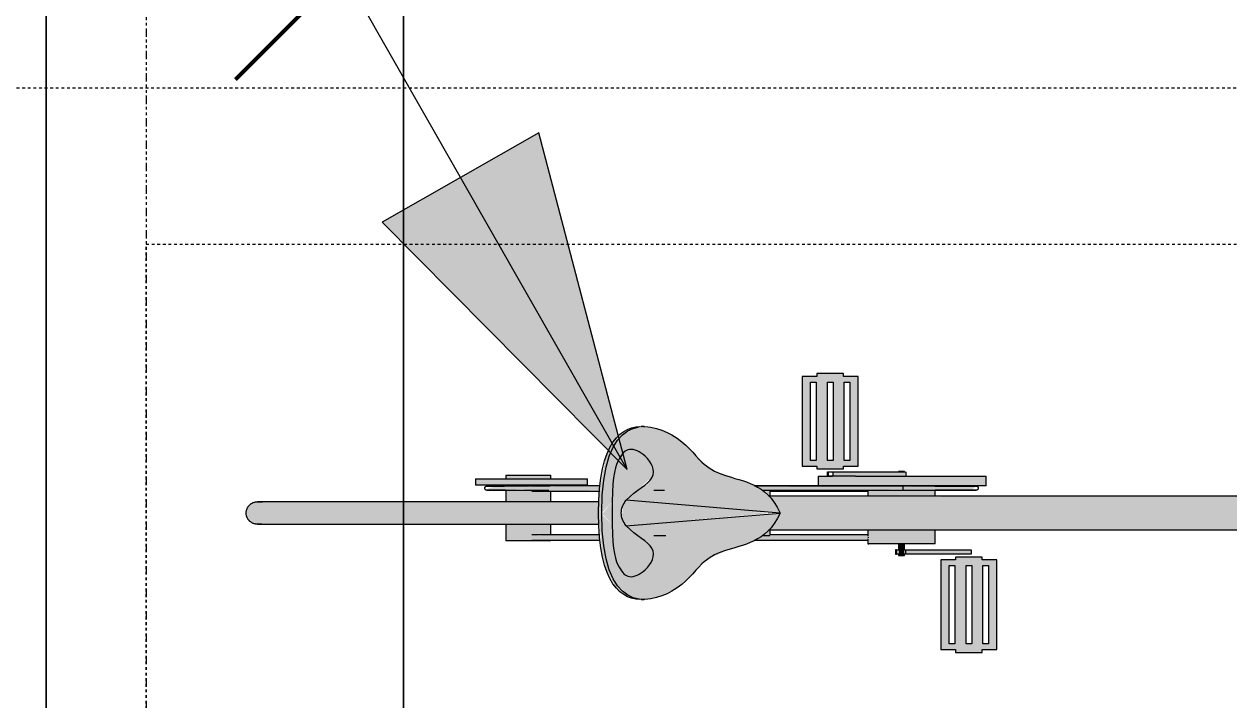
# Model space of a CAD drawing. Header units: inches. Extents: x -180 to 12286, y -2965 to 2717.
# Drawn here: x 60.8 to 114.6, y 1309.3 to 1339.4 of the extents above; entities that cross this region are included whole.
import ezdxf

# ---------------------------------------------------------------- set-up
doc = ezdxf.new("R2010")
doc.units = ezdxf.units.IN
doc.header["$MEASUREMENT"] = 0
for name, pattern in [('Aligning Line 1_8_', [0.25, 0.125, -0.125]), ('Dash', [0.25, 0.125, -0.125]), ('Double Dash 3_8_', [1, 0.375, -0.125, 0.125, -0.125, 0.125, -0.125])]:
    doc.linetypes.add(name, pattern=pattern)
for name, color, linetype, lineweight in [('A-ANNO-DIMS', 211, 'Continuous', 9), ('A-ANNO-DIMS-120', 211, 'Continuous', 9), ('C-PROP-LINE', 91, 'Double Dash 3_8_', 20), ('C-TOPO', 7, 'Continuous', 9), ('G-ANNO-SYMB', 111, 'Aligning Line 1_8_', 9), ('G-ANNO-TEXT-1', 147, 'Continuous', 9), ('Q-SPCQ', 91, 'Continuous', 9), ('Q-SPCQ-HDLN', 91, 'Dash', 9)]:
    doc.layers.add(name, color=color, linetype=linetype, lineweight=lineweight)
doc.styles.add('Century Gothic', font='ufonts.com_century-gothic.ttf', dxfattribs={"height": 11.25})
doc.dimstyles.new('OD_-__1___Tolerance', dxfattribs={"dimscale": 12, "dimtxt": 11.746893, "dimasz": 1.25, "dimexe": 0.9375, "dimexo": 0.625, "dimtad": 1, "dimdec": 0, "dimzin": 1, "dimdsep": 46, "dimlunit": 4, "dimtxsty": 'Century Gothic', "dimblk1": 'OBLIQUE', "dimblk2": 'OBLIQUE', "dimsah": 1, "dimcen": 0.09, "dimdle": 0.9375, "dimazin": 0, "dimtfac": 1, "dimtdec": 4, "dimtix": 1, "dimtmove": 0, "dimatfit": 3, "dimfxl": 1, "dimtvp": 1, "dimtfill": 1, "dimfrac": 2, "dimtolj": 1, "dimtzin": 0, "dimarcsym": 2})
doc.dimstyles.new('OD__1_2__Tol__', dxfattribs={"dimscale": 12, "dimtxt": 11.746893, "dimasz": 1.25, "dimexe": 0.9375, "dimexo": 0.625, "dimgap": 0.9375, "dimtad": 1, "dimdec": 1, "dimrnd": 0.5, "dimzin": 1, "dimdsep": 46, "dimlunit": 4, "dimtxsty": 'Century Gothic', "dimblk1": 'OBLIQUE', "dimblk2": 'OBLIQUE', "dimsah": 1, "dimcen": 0.09, "dimdle": 0.9375, "dimazin": 0, "dimtfac": 1, "dimtdec": 4, "dimtix": 1, "dimtmove": 0, "dimatfit": 3, "dimfxl": 1, "dimtvp": 1, "dimtfill": 1, "dimfrac": 2, "dimtolj": 1, "dimtzin": 0, "dimarcsym": 2})

# ---------------------------------------------------------------- blocks, each defined once
blk = doc.blocks.new('Bicycle_4878 - Bicycle_4878-V6-Site Plan')
at = {"layer": 'Q-SPCQ'}
for points in [[(-0.5, 27.871), (-0.5, 20.483), (0.419, 20.488), (0.5, 20.513), (0.483, 35.853), (0.354, 36.078), (0.129, 36.207), (-0.129, 36.207), (-0.354, 36.078), (-0.423, 35.939), (-0.4, 35.856), (-0.483, 35.853), (-0.5, 34.811), (-0.5, 28.316)], [(1.241, 24.75), (1.241, 21), (1.531, 21), (1.531, 26), (1.241, 26), (1.241, 25.268)], [(1.017, 24.556), (1.061, 24.053), (1.087, 23.649), (1.158, 23.907), (1.192, 23.649), (1.205, 24.889), (1.111, 25.452), (1.056, 25.367), (1.04, 25.396), (1.017, 24.889), (1.017, 24.7)], [(-1.218, 20.513), (-1.17, 20.444), (-0.968, 20.456), (-1.006, 23.246), (-1.126, 23.275), (-1.214, 23.194), (-1.218, 23.142), (-1.218, 21.529)], [(0.968, 22.321), (1.017, 20.453), (1.218, 20.442), (1.177, 22.806), (1.017, 22.838), (0.968, 23.114)], [(-3.833, 18.749), (-3.585, 19.329), (-3.117, 19.755), (-2.542, 20.032), (-1.467, 20.277), (-0.661, 20.356), (0, 20.372), (0, 20.513), (-1.751, 20.356), (-2.445, 20.205), (-3.278, 19.755), (-3.601, 19.447), (-3.815, 18.975)], [(0, 20.513), (0, 20.372), (1.297, 20.304), (2.173, 20.134), (2.542, 20.032), (3.117, 19.755), (3.585, 19.329), (3.833, 18.749), (3.815, 18.975), (3.569, 19.478), (3.161, 19.867), (2.445, 20.205), (1.056, 20.451), (0.078, 20.508)], [(-3.833, 18.749), (-3.82, 18.114), (-3.621, 17.506), (-3.3, 16.948), (-2.59, 16.203), (-2.172, 15.763), (-2.015, 15.582), (-1.62, 14.664), (-1.327, 13.775), (-1.01, 13.193), (-0.557, 12.741), (0, 12.416), (-0.57, 19.282), (-1.692, 18.087), (-2.04, 18.109), (-2.297, 18.24), (-2.502, 18.413), (-2.747, 18.731), (-2.831, 19.048), (-2.872, 19.102), (-2.599, 19.478), (-2.181, 19.692), (-1.898, 19.778), (-1.427, 19.86), (-0.516, 19.9), (-0.062, 20.371), (-1.297, 20.304), (-1.925, 20.203), (-2.542, 20.032), (-3.221, 19.661), (-3.625, 19.235), (-3.715, 19.024)], [(-2.835, 19.148), (-2.828, 18.947), (-2.747, 18.731), (-2.403, 18.312), (-2.168, 18.151), (-1.913, 18.066), (-1.657, 18.09), (-1.33, 18.357), (-0.57, 19.282), (-0.287, 19.443), (0, 19.496), (0.287, 19.443), (0.57, 19.282), (1.657, 18.09), (1.913, 18.066), (2.173, 18.155), (2.448, 18.357), (2.747, 18.731), (2.828, 18.947), (2.835, 19.148), (2.758, 19.322), (2.599, 19.478), (2.173, 19.695), (2.003, 19.759), (1.056, 19.877), (-0.516, 19.9), (-1.427, 19.86), (-2.003, 19.759), (-2.599, 19.478), (-2.758, 19.322)], [(-0.516, 19.9), (0.469, 19.943), (-0.036, 20.339), (-0.062, 20.316)], [(0, 12.416), (0.624, 12.808), (1.056, 13.276), (1.427, 14.067), (1.864, 15.276), (2.04, 15.611), (2.738, 16.337), (3.089, 16.707), (3.3, 16.948), (3.621, 17.506), (3.82, 18.114), (3.783, 18.866), (3.507, 19.4), (3.108, 19.759), (2.542, 20.032), (1.925, 20.203), (0.661, 20.356), (0.036, 20.339), (0.516, 19.9), (1.715, 19.81), (2.181, 19.692), (2.479, 19.551), (2.771, 19.322), (2.835, 19.193), (2.835, 19.148), (2.787, 18.839), (2.674, 18.623), (2.403, 18.312), (2.04, 18.109), (1.785, 18.078), (1.595, 18.133), (1.297, 18.397), (0.57, 19.282), (0.027, 12.741)], [(-0.57, 19.282), (0, 12.808), (0, 19.496), (-0.287, 19.443), (-0.452, 19.349)], [(0, 13.877), (0.032, 12.808), (0.57, 19.282), (0.287, 19.443), (0, 19.443), (0, 14.393)], [(-1.218, 8.843), (-1.189, 8.5), (-0.968, 8.504), (-1.023, 13.215), (-1.218, 13.484), (-1.218, 12.015)], [(-0.75, -8.978), (-0.707, -8.88), (-0.602, -8.672), (-0.411, -8.47), (-0.194, -8.384), (0.092, -8.35), (0.351, -8.479), (0.653, -8.826), (0.75, -9.016), (0.707, 12.876), (0.65, 12.833), (0.375, 12.635), (0, 12.416), (-0.75, 12.876), (-0.75, -8.961)], [(1.212, 3.725), (1.212, 3.222), (1.637, 3.222), (1.637, 10.722), (1.212, 10.716), (1.212, 4.321)], [(1.637, 7.097), (1.637, 6.851), (1.842, 6.851), (1.842, 10.058), (1.637, 10.058), (1.637, 7.258)], [(-1.842, 7.136), (-1.842, 6.883), (-1.637, 6.883), (-1.637, 7.136)], [(-1.637, 7.001), (-1.637, 6.872), (-1.375, 6.911), (-1.375, 7.136), (-1.637, 7.098), (-1.637, 7.004)], [(-1.842, 6.829), (-1.842, 3.896), (-1.637, 3.896), (-1.637, 6.829)], [(1.017, 4.191), (1.028, 4.225), (1.017, 4.225)]]:
    blk.add_hatch(color=256, dxfattribs=at).paths.add_polyline_path(points, flags=0)
h = blk.add_hatch(color=256, dxfattribs=at)
h.paths.add_polyline_path([(-1.244, 23.418), (-1.202, 23.222), (-1.093, 23.279), (-0.985, 23.222), (-0.968, 23.145), (-0.937, 22.645), (-0.5, 22.679), (-0.5, 24.645), (-1.244, 24.611), (-1.244, 23.548)], flags=0)
h.paths.add_polyline_path([(1.02, 23.644), (1.205, 23.642), (1.158, 23.904), (1.121, 23.904), (1.07, 23.904), (1.028, 23.724), (1.021, 23.645)], flags=0)
h.paths.add_polyline_path([(0.5, 24.611), (0.5, 22.645), (0.968, 22.679), (1.017, 24.645), (0.5, 24.637)], flags=0)
h.paths.add_polyline_path([(1.531, 24.333), (1.531, 22.645), (1.682, 22.679), (1.682, 24.645), (1.531, 24.611), (1.531, 24.353)], flags=0)
h = blk.add_hatch(color=256, dxfattribs=at)
h.paths.add_polyline_path([(1.017, 8.843), (1.064, 6.924), (1.205, 6.921), (1.158, 13.464), (1.017, 13.193), (1.017, 12.015)], flags=0)
h.paths.add_polyline_path([(1.017, 22.838), (1.064, 22.833), (1.205, 22.795), (1.158, 23.648), (1.017, 23.642), (1.017, 23.114)], flags=0)
h = blk.add_hatch(color=256, dxfattribs=at)
h.paths.add_polyline_path([(-1, 12.876), (-0.717, 12.9), (-1, 13.182)], flags=0)
h.paths.add_polyline_path([(0.693, 12.876), (1, 12.876), (0.954, 13.136), (0.706, 12.89)], flags=0)
h = blk.add_hatch(color=256, dxfattribs=at)
h.paths.add_polyline_path([(1.968, 9.583), (2.095, 9.583), (2.095, 8.929), (6.095, 8.929), (6.095, 9.583), (6.222, 9.583), (6.222, 10.775), (6.095, 10.775), (6.095, 11.429), (2.095, 11.429), (2.095, 10.775), (1.968, 10.775), (1.968, 10.179)], flags=0)
h.paths.add_polyline_path([(2.342, 10.304), (5.842, 10.304), (5.842, 10.054), (2.342, 10.054), (2.342, 10.179)], flags=0)
h.paths.add_polyline_path([(2.342, 9.429), (2.342, 9.554), (5.842, 9.554), (5.842, 9.304), (2.342, 9.304)], flags=0)
h.paths.add_polyline_path([(2.342, 10.929), (2.342, 11.054), (5.842, 11.054), (5.842, 10.804), (2.342, 10.804)], flags=0)
h = blk.add_hatch(color=256, dxfattribs=at)
h.paths.add_polyline_path([(-1.375, 5.518), (-1.375, 5.504), (-0.75, 5.543), (-0.75, 8.496), (-1.375, 8.453), (-1.375, 5.536)], flags=0)
h.paths.add_polyline_path([(0.75, 7.754), (0.75, 5.504), (1.017, 5.548), (1.017, 8.496), (0.75, 8.453), (0.75, 7.91)], flags=0)
h.paths.add_polyline_path([(1.163, 6.334), (1.205, 6.134), (1.165, 6.415)], flags=0)
h = blk.add_hatch(color=256, dxfattribs=at)
h.paths.add_polyline_path([(1.017, 3.885), (1.178, 3.694), (1.205, 5.288), (1.158, 6.924), (1.039, 6.924), (1.043, 5.85), (1.017, 5.672), (1.017, 3.962)], flags=0)
h.paths.add_polyline_path([(1.017, 3.704), (1.108, 3.617), (1.017, 3.737)], flags=0)
h = blk.add_hatch(color=256, dxfattribs=at)
h.paths.add_polyline_path([(-6.222, 3.401), (-6.095, 3.401), (-6.095, 2.747), (-2.095, 2.747), (-2.095, 3.401), (-1.968, 3.401), (-1.968, 4.593), (-2.095, 4.593), (-2.095, 5.247), (-6.095, 5.247), (-6.095, 4.593), (-6.222, 4.593), (-6.222, 3.997)], flags=0)
h.paths.add_polyline_path([(-5.842, 4.122), (-2.342, 4.122), (-2.342, 3.872), (-5.842, 3.872), (-5.842, 3.997)], flags=0)
h.paths.add_polyline_path([(-5.842, 4.872), (-2.342, 4.872), (-2.342, 4.622), (-5.842, 4.622), (-5.842, 4.747)], flags=0)
h.paths.add_polyline_path([(-5.842, 3.122), (-5.842, 3.372), (-2.342, 3.372), (-2.342, 3.122), (-4.532, 3.122)], flags=0)
for p, q in [((1.531, 26), (1.241, 26)), ((1.241, 21), (1.241, 26)), ((1.531, 26), (1.531, 21)), ((-0.5, 24.645), (-1.244, 24.645)), ((-1.244, 22.645), (-1.244, 24.645)), ((1.017, 24.645), (0.5, 24.645)), ((1.682, 24.645), (1.531, 24.645)), ((1.682, 24.645), (1.682, 22.645)), ((1.017, 23.642), (1.017, 22.723)), ((1.205, 22.676), (1.205, 23.642)), ((-1.218, 23.482), (-1.218, 20.442)), ((-0.968, 20.456), (-0.968, 23.482)), ((0.968, 23.482), (0.968, 20.456)), ((1.218, 20.442), (1.218, 23.482)), ((-0.988, 22.645), (-0.5, 22.645)), ((0.5, 22.645), (0.988, 22.645)), ((1.531, 22.645), (1.682, 22.645)), ((1.241, 21), (1.531, 21)), ((0.516, 19.9), (-0.516, 19.9)), ((-0.57, 19.282), (0, 12.416)), ((0, 12.416), (0.57, 19.282)), ((-3.856, 18.618), (-3.856, 18.478)), ((3.856, 18.478), (3.856, 18.618)), ((-1, 18.042), (-1, 17.518)), ((1, 17.565), (1, 18.042)), ((-1.218, 13.575), (-1.218, 8.504)), ((1.205, 6.921), (1.205, 13.55)), ((1.218, 10.706), (1.218, 13.575)), ((-1, 13.182), (-1, 12.876)), ((-0.75, 12.933), (-0.75, -9.016)), ((0.75, -9.016), (0.75, 12.933)), ((1, 12.876), (1, 13.182)), ((1.017, 13.205), (1.017, 6.921)), ((-0.707, 12.876), (-1, 12.876)), ((-0.968, 8.504), (-0.968, 12.876)), ((1, 12.876), (0.707, 12.876)), ((0.968, 12.876), (0.968, 8.504)), ((6.095, 11.429), (2.095, 11.429)), ((2.095, 11.429), (2.095, 10.775)), ((6.095, 10.775), (6.095, 11.429)), ((1.968, 10.775), (1.968, 10.179)), ((2.095, 10.775), (1.968, 10.775)), ((2.342, 11.054), (5.842, 11.054)), ((2.342, 10.929), (2.342, 11.054)), ((2.342, 10.804), (2.342, 10.929)), ((5.842, 10.804), (2.342, 10.804)), ((5.842, 11.054), (5.842, 10.929)), ((5.842, 10.929), (5.842, 10.804)), ((6.222, 10.775), (6.095, 10.775)), ((6.222, 10.179), (6.222, 10.775)), ((1.637, 10.722), (1.212, 10.722)), ((1.212, 3.222), (1.212, 10.722)), ((1.637, 10.722), (1.637, 10.075)), ((1.842, 10.32), (1.637, 10.32)), ((1.637, 10.283), (1.637, 10.298)), ((1.637, 10.298), (1.842, 10.298)), ((1.637, 10.252), (1.637, 10.283)), ((1.637, 10.212), (1.637, 10.252)), ((1.637, 10.252), (1.842, 10.252)), ((1.637, 10.058), (1.637, 10.212)), ((1.842, 10.298), (1.842, 10.283)), ((1.842, 10.283), (1.842, 10.252)), ((1.842, 10.252), (1.842, 10.212)), ((1.842, 10.212), (1.842, 10.058)), ((2.342, 10.304), (5.842, 10.304)), ((2.342, 10.179), (2.342, 10.304)), ((5.842, 10.304), (5.842, 10.179)), ((1.637, 9.048), (1.637, 10.058)), ((1.842, 10.058), (1.637, 10.058)), ((1.842, 10.058), (1.842, 6.851)), ((1.968, 10.179), (1.968, 9.583)), ((2.342, 10.054), (2.342, 10.179)), ((5.842, 10.054), (2.342, 10.054)), ((5.842, 10.179), (5.842, 10.054)), ((6.222, 9.583), (6.222, 10.179)), ((1.968, 9.583), (2.095, 9.583)), ((2.095, 9.583), (2.095, 8.929)), ((2.342, 9.429), (2.342, 9.554)), ((2.342, 9.554), (5.842, 9.554)), ((2.342, 9.304), (2.342, 9.429)), ((5.842, 9.304), (2.342, 9.304)), ((5.842, 9.554), (5.842, 9.429)), ((5.842, 9.429), (5.842, 9.304)), ((6.095, 8.929), (6.095, 9.583)), ((6.095, 9.583), (6.222, 9.583)), ((1.637, 9.048), (1.637, 3.222)), ((2.095, 8.929), (6.095, 8.929)), ((-1.212, 8.504), (-1.375, 8.504)), ((-1.375, 8.504), (-1.375, 8.453)), ((-1.375, 5.504), (-1.375, 8.504)), ((-0.75, 8.504), (-0.974, 8.504)), ((0.974, 8.504), (0.75, 8.504)), ((-1.842, 7.136), (-1.893, 7.136)), ((-1.893, 7.136), (-1.893, 6.872)), ((-1.893, 6.872), (-1.893, 7.136)), ((-1.637, 7.263), (-1.842, 7.263)), ((-1.842, 6.829), (-1.842, 7.263)), ((-1.842, 7.263), (-1.842, 7.232)), ((-1.637, 7.232), (-1.842, 7.232)), ((-1.637, 7.232), (-1.637, 7.263)), ((-1.637, 7.263), (-1.637, 6.829)), ((-1.375, 7.136), (-1.637, 7.136)), ((1.85, 7.136), (1.842, 7.136)), ((1.85, 7.136), (1.85, 6.872)), ((1.85, 6.872), (1.85, 7.136)), ((-1.893, 6.872), (-1.842, 6.872)), ((-1.842, 6.872), (-1.842, 6.877)), ((-1.842, 6.877), (-1.842, 6.872)), ((-1.842, 3.896), (-1.842, 6.829)), ((-1.637, 6.829), (-1.842, 6.829)), ((-1.637, 6.877), (-1.637, 6.872)), ((-1.637, 6.872), (-1.375, 6.872)), ((-1.637, 6.829), (-1.637, 3.896)), ((1.637, 6.8), (1.842, 6.8)), ((1.842, 6.872), (1.85, 6.872)), ((1.842, 6.851), (1.842, 6.844)), ((-1.375, 5.504), (-0.739, 5.504)), ((0.739, 5.504), (1.027, 5.504)), ((-2.095, 5.247), (-6.095, 5.247)), ((-6.095, 5.247), (-6.095, 4.593)), ((-5.842, 4.872), (-2.342, 4.872)), ((-5.842, 4.747), (-5.842, 4.872)), ((-2.342, 4.872), (-2.342, 4.747)), ((-2.095, 4.593), (-2.095, 5.247)), ((-6.095, 4.593), (-6.222, 4.593)), ((-6.222, 4.593), (-6.222, 3.997)), ((-5.842, 4.622), (-5.842, 4.747)), ((-2.342, 4.622), (-5.842, 4.622)), ((-2.342, 4.747), (-2.342, 4.622)), ((-1.968, 4.593), (-2.095, 4.593)), ((-1.968, 3.997), (-1.968, 4.593)), ((-6.222, 3.997), (-6.222, 3.401)), ((-5.842, 4.122), (-2.342, 4.122)), ((-5.842, 3.997), (-5.842, 4.122)), ((-5.842, 3.872), (-5.842, 3.997)), ((-2.342, 3.872), (-5.842, 3.872)), ((-2.342, 4.122), (-2.342, 3.997)), ((-2.342, 3.997), (-2.342, 3.872)), ((-1.968, 3.401), (-1.968, 3.997)), ((-1.842, 3.893), (-1.842, 3.896)), ((-1.637, 3.896), (-1.842, 3.896)), ((-1.842, 3.875), (-1.637, 3.875)), ((-1.637, 3.896), (-1.637, 3.893)), ((-6.222, 3.401), (-6.095, 3.401)), ((-6.095, 3.401), (-6.095, 2.747)), ((-5.842, 3.247), (-5.842, 3.372)), ((-5.842, 3.372), (-2.342, 3.372)), ((-5.842, 3.122), (-5.842, 3.247)), ((-2.342, 3.372), (-2.342, 3.247)), ((-2.342, 3.247), (-2.342, 3.122)), ((-2.095, 2.747), (-2.095, 3.401)), ((-2.095, 3.401), (-1.968, 3.401)), ((-6.095, 2.747), (-2.095, 2.747)), ((-2.342, 3.122), (-5.842, 3.122)), ((1.212, 3.222), (1.637, 3.222))]:
    blk.add_line(p, q, dxfattribs=at)
at = {"layer": 'Q-SPCQ', "flags": 128}
for points in [[(-0.5, 35.724), (-0.5, 35.744), (-0.498, 35.764), (-0.496, 35.784), (-0.494, 35.804), (-0.49, 35.823), (-0.486, 35.843), (-0.481, 35.862), (-0.475, 35.881), (-0.468, 35.9), (-0.461, 35.919), (-0.452, 35.937), (-0.443, 35.955), (-0.434, 35.972), (-0.424, 35.99), (-0.413, 36.006), (-0.401, 36.023), (-0.389, 36.038), (-0.376, 36.054), (-0.362, 36.068), (-0.348, 36.083), (-0.334, 36.096), (-0.319, 36.109), (-0.303, 36.122), (-0.287, 36.134), (-0.27, 36.145), (-0.253, 36.155), (-0.236, 36.165), (-0.218, 36.174), (-0.2, 36.182), (-0.181, 36.19), (-0.162, 36.197), (-0.143, 36.203), (-0.124, 36.208), (-0.105, 36.213), (-0.085, 36.217), (-0.065, 36.22), (-0.045, 36.222), (-0.025, 36.223), (-0.005, 36.224), (0.015, 36.224), (0.035, 36.223), (0.054, 36.221), (0.074, 36.218), (0.094, 36.215), (0.114, 36.211), (0.133, 36.206), (0.152, 36.2), (0.171, 36.194), (0.19, 36.187), (0.208, 36.179), (0.226, 36.17), (0.244, 36.161), (0.261, 36.15), (0.278, 36.14), (0.294, 36.128), (0.31, 36.116), (0.326, 36.103), (0.341, 36.09), (0.355, 36.076), (0.369, 36.062), (0.382, 36.047), (0.395, 36.031), (0.406, 36.015), (0.418, 35.999), (0.428, 35.982), (0.438, 35.964), (0.448, 35.947), (0.456, 35.929), (0.464, 35.91), (0.471, 35.891), (0.477, 35.872), (0.483, 35.853), (0.488, 35.834), (0.492, 35.814), (0.495, 35.795), (0.497, 35.775), (0.499, 35.755), (0.5, 35.735), (0.5, 35.724)], [(-0.5, 35.724), (-0.5, 35.714), (-0.5, 35.686), (-0.5, 35.638), (-0.5, 35.571), (-0.5, 35.485), (-0.5, 35.38), (-0.5, 35.257), (-0.5, 35.115), (-0.5, 34.955), (-0.5, 34.777), (-0.5, 34.581), (-0.5, 34.368), (-0.5, 34.138), (-0.5, 33.891), (-0.5, 33.628), (-0.5, 33.349), (-0.5, 33.055), (-0.5, 32.746), (-0.5, 32.422), (-0.5, 32.084), (-0.5, 31.734), (-0.5, 31.37), (-0.5, 30.994), (-0.5, 30.606), (-0.5, 30.208), (-0.5, 29.799), (-0.5, 29.38), (-0.5, 28.952), (-0.5, 28.516), (-0.5, 28.072), (-0.5, 27.622), (-0.5, 27.165), (-0.5, 26.702), (-0.5, 26.235), (-0.5, 25.764), (-0.5, 25.289), (-0.5, 24.812), (-0.5, 24.333), (-0.5, 23.854), (-0.5, 23.374), (-0.5, 22.894), (-0.5, 22.416), (-0.5, 21.94), (-0.5, 21.467), (-0.5, 20.998), (-0.5, 20.532)], [(-0.5, 35.527), (-0.5, 35.604), (-0.5, 35.662), (-0.5, 35.701), (-0.5, 35.721), (-0.5, 35.724)], [(0.5, 20.483), (0.5, 20.746), (0.5, 21.213), (0.5, 21.684), (0.5, 22.159), (0.5, 22.636), (0.5, 23.115), (0.5, 23.594), (0.5, 24.074), (0.5, 24.554), (0.5, 25.032), (0.5, 25.508), (0.5, 25.981), (0.5, 26.45), (0.5, 26.916), (0.5, 27.376), (0.5, 27.83), (0.5, 28.277), (0.5, 28.718), (0.5, 29.15), (0.5, 29.574), (0.5, 29.988), (0.5, 30.392), (0.5, 30.786), (0.5, 31.168), (0.5, 31.539), (0.5, 31.897), (0.5, 32.241), (0.5, 32.573), (0.5, 32.89), (0.5, 33.192), (0.5, 33.479), (0.5, 33.751), (0.5, 34.007), (0.5, 34.246), (0.5, 34.468), (0.5, 34.673), (0.5, 34.861), (0.5, 35.031), (0.5, 35.182), (0.5, 35.316), (0.5, 35.431), (0.5, 35.527), (0.5, 35.604), (0.5, 35.662), (0.5, 35.701), (0.5, 35.721), (0.5, 35.724)], [(0.5, 35.724), (0.5, 35.714), (0.5, 35.686), (0.5, 35.638), (0.5, 35.571), (0.5, 35.493)], [(1.017, 25.49), (1.017, 25.493), (1.018, 25.497), (1.018, 25.501), (1.018, 25.505), (1.019, 25.508), (1.02, 25.512), (1.021, 25.516), (1.022, 25.519), (1.023, 25.523), (1.025, 25.526), (1.026, 25.53), (1.028, 25.533), (1.03, 25.536), (1.032, 25.539), (1.034, 25.543), (1.036, 25.546), (1.038, 25.549), (1.041, 25.551), (1.043, 25.554), (1.046, 25.557), (1.048, 25.559), (1.051, 25.562), (1.054, 25.564), (1.057, 25.566), (1.06, 25.569), (1.064, 25.571), (1.067, 25.572), (1.07, 25.574), (1.074, 25.576), (1.077, 25.577), (1.081, 25.578), (1.084, 25.579), (1.088, 25.58), (1.091, 25.581), (1.095, 25.582), (1.099, 25.583), (1.103, 25.583), (1.106, 25.583), (1.11, 25.583), (1.114, 25.583), (1.117, 25.583), (1.121, 25.583), (1.125, 25.582), (1.129, 25.582), (1.132, 25.581), (1.136, 25.58), (1.14, 25.579), (1.143, 25.578), (1.147, 25.576), (1.15, 25.575), (1.153, 25.573), (1.157, 25.572), (1.16, 25.57), (1.163, 25.568), (1.166, 25.565), (1.169, 25.563), (1.172, 25.561), (1.175, 25.558), (1.178, 25.556), (1.18, 25.553), (1.183, 25.55), (1.185, 25.547), (1.187, 25.544), (1.189, 25.541), (1.191, 25.538), (1.193, 25.535), (1.195, 25.531), (1.197, 25.528), (1.198, 25.525), (1.199, 25.521), (1.201, 25.518), (1.202, 25.514), (1.202, 25.51), (1.203, 25.507), (1.204, 25.503), (1.204, 25.499), (1.205, 25.495), (1.205, 25.492), (1.205, 25.49)], [(1.017, 24.667), (1.017, 24.731), (1.017, 24.792), (1.017, 24.852), (1.017, 24.91), (1.017, 24.965), (1.017, 25.018), (1.017, 25.068), (1.017, 25.116), (1.017, 25.161), (1.017, 25.204), (1.017, 25.244), (1.017, 25.281), (1.017, 25.315), (1.017, 25.346), (1.017, 25.374), (1.017, 25.4), (1.017, 25.422), (1.017, 25.441), (1.017, 25.457), (1.017, 25.47), (1.017, 25.479), (1.017, 25.486), (1.017, 25.489), (1.017, 25.49)], [(1.017, 25.49), (1.017, 25.488), (1.017, 25.483), (1.017, 25.475), (1.017, 25.464), (1.017, 25.45), (1.017, 25.432), (1.017, 25.412), (1.017, 25.388), (1.017, 25.361), (1.017, 25.332), (1.017, 25.299), (1.017, 25.264), (1.017, 25.225), (1.017, 25.184), (1.017, 25.14), (1.017, 25.094), (1.017, 25.045), (1.017, 24.993), (1.017, 24.939), (1.017, 24.883), (1.017, 24.825), (1.017, 24.764), (1.017, 24.701), (1.017, 24.637), (1.017, 24.57), (1.017, 24.502), (1.017, 24.432), (1.017, 24.361), (1.017, 24.288), (1.017, 24.214), (1.017, 24.139), (1.017, 24.063), (1.017, 23.986), (1.017, 23.908), (1.017, 23.83), (1.017, 23.751), (1.017, 23.671), (1.017, 23.642)], [(1.205, 23.642), (1.205, 23.721), (1.205, 23.801), (1.205, 23.879), (1.205, 23.957), (1.205, 24.035), (1.205, 24.111), (1.205, 24.187), (1.205, 24.261), (1.205, 24.334), (1.205, 24.406), (1.205, 24.477), (1.205, 24.545), (1.205, 24.612), (1.205, 24.678), (1.205, 24.741), (1.205, 24.803), (1.205, 24.862), (1.205, 24.919), (1.205, 24.974), (1.205, 25.026), (1.205, 25.076), (1.205, 25.124), (1.205, 25.168), (1.205, 25.21), (1.205, 25.25), (1.205, 25.286), (1.205, 25.32), (1.205, 25.351), (1.205, 25.379), (1.205, 25.403), (1.205, 25.425), (1.205, 25.444), (1.205, 25.459), (1.205, 25.472), (1.205, 25.481), (1.205, 25.487), (1.205, 25.489), (1.205, 25.49)], [(1.205, 25.49), (1.205, 25.488), (1.205, 25.483), (1.205, 25.475), (1.205, 25.464), (1.205, 25.45), (1.205, 25.432), (1.205, 25.412), (1.205, 25.388), (1.205, 25.361), (1.205, 25.332), (1.205, 25.299), (1.205, 25.264), (1.205, 25.225), (1.205, 25.184), (1.205, 25.14), (1.205, 25.094), (1.205, 25.045), (1.205, 24.993), (1.205, 24.939), (1.205, 24.883), (1.205, 24.825), (1.205, 24.764), (1.205, 24.701), (1.205, 24.7)], [(1.017, 6.921), (1.017, 6.791), (1.017, 6.662), (1.017, 6.532), (1.017, 6.404), (1.017, 6.276), (1.017, 6.149), (1.017, 6.023), (1.017, 5.899), (1.017, 5.776), (1.017, 5.656), (1.017, 5.537), (1.017, 5.421), (1.017, 5.306), (1.017, 5.195), (1.017, 5.086), (1.017, 4.98), (1.017, 4.878), (1.017, 4.778), (1.017, 4.682), (1.017, 4.59), (1.017, 4.501), (1.017, 4.416), (1.017, 4.336), (1.017, 4.259), (1.017, 4.187), (1.017, 4.119), (1.017, 4.055), (1.017, 3.996), (1.017, 3.942), (1.017, 3.892), (1.017, 3.848), (1.017, 3.808), (1.017, 3.773), (1.017, 3.743), (1.017, 3.719), (1.017, 3.699), (1.017, 3.685), (1.017, 3.676), (1.017, 3.672), (1.017, 3.671)], [(1.205, 3.671), (1.205, 3.674), (1.205, 3.682), (1.205, 3.695), (1.205, 3.713), (1.205, 3.736), (1.205, 3.765), (1.205, 3.798), (1.205, 3.836), (1.205, 3.88), (1.205, 3.928), (1.205, 3.981), (1.205, 4.039), (1.205, 4.101), (1.205, 4.168), (1.205, 4.239), (1.205, 4.315), (1.205, 4.394), (1.205, 4.478), (1.205, 4.566), (1.205, 4.657), (1.205, 4.752), (1.205, 4.851), (1.205, 4.952), (1.205, 5.057), (1.205, 5.165), (1.205, 5.276), (1.205, 5.39), (1.205, 5.505), (1.205, 5.623), (1.205, 5.744), (1.205, 5.866), (1.205, 5.99), (1.205, 6.115), (1.205, 6.241), (1.205, 6.369), (1.205, 6.497), (1.205, 6.627), (1.205, 6.756), (1.205, 6.886), (1.205, 6.921)], [(1.017, 3.671), (1.017, 3.674), (1.017, 3.682), (1.017, 3.695), (1.017, 3.713), (1.017, 3.736), (1.017, 3.765), (1.017, 3.798), (1.017, 3.836), (1.017, 3.88), (1.017, 3.928), (1.017, 3.981), (1.017, 4.039), (1.017, 4.101), (1.017, 4.168), (1.017, 4.239), (1.017, 4.315), (1.017, 4.394), (1.017, 4.478), (1.017, 4.566), (1.017, 4.657), (1.017, 4.752), (1.017, 4.851), (1.017, 4.952), (1.017, 5.057), (1.017, 5.165), (1.017, 5.276), (1.017, 5.39), (1.017, 5.505)], [(1.205, 5.51), (1.205, 5.405), (1.205, 5.292), (1.205, 5.18), (1.205, 5.072), (1.205, 4.967), (1.205, 4.864), (1.205, 4.765), (1.205, 4.67), (1.205, 4.578), (1.205, 4.49), (1.205, 4.406), (1.205, 4.325), (1.205, 4.249), (1.205, 4.177), (1.205, 4.11), (1.205, 4.047), (1.205, 3.989), (1.205, 3.935), (1.205, 3.886), (1.205, 3.842), (1.205, 3.803), (1.205, 3.769), (1.205, 3.74), (1.205, 3.716), (1.205, 3.697), (1.205, 3.683), (1.205, 3.675), (1.205, 3.671)], [(1.205, 3.671), (1.205, 3.668), (1.204, 3.664), (1.204, 3.66), (1.204, 3.656), (1.203, 3.653), (1.202, 3.649), (1.201, 3.645), (1.2, 3.642), (1.199, 3.638), (1.197, 3.635), (1.196, 3.631), (1.194, 3.628), (1.192, 3.625), (1.19, 3.622), (1.188, 3.618), (1.186, 3.615), (1.184, 3.612), (1.181, 3.61), (1.179, 3.607), (1.176, 3.604), (1.174, 3.602), (1.171, 3.599), (1.168, 3.597), (1.165, 3.595), (1.162, 3.592), (1.158, 3.591), (1.155, 3.589), (1.152, 3.587), (1.148, 3.585), (1.145, 3.584), (1.141, 3.583), (1.138, 3.582), (1.134, 3.581), (1.131, 3.58), (1.127, 3.579), (1.123, 3.578), (1.12, 3.578), (1.116, 3.578), (1.112, 3.578), (1.108, 3.578), (1.105, 3.578), (1.101, 3.578), (1.097, 3.579), (1.093, 3.579), (1.09, 3.58), (1.086, 3.581), (1.082, 3.582), (1.079, 3.583), (1.075, 3.585), (1.072, 3.586), (1.069, 3.588), (1.065, 3.589), (1.062, 3.591), (1.059, 3.593), (1.056, 3.596), (1.053, 3.598), (1.05, 3.6), (1.047, 3.603), (1.044, 3.605), (1.042, 3.608), (1.039, 3.611), (1.037, 3.614), (1.035, 3.617), (1.033, 3.62), (1.031, 3.623), (1.029, 3.626), (1.027, 3.63), (1.025, 3.633), (1.024, 3.636), (1.023, 3.64), (1.021, 3.644), (1.02, 3.647), (1.02, 3.651), (1.019, 3.654), (1.018, 3.658), (1.018, 3.662), (1.017, 3.666), (1.017, 3.669), (1.017, 3.671)]]:
    blk.add_lwpolyline(points, dxfattribs=at)
at = {"layer": 'Q-SPCQ'}
for points in [[(-3.851, 18.483), (-3.926, 19.468), (-3.218, 20.513), (0, 20.513)], [(0, 20.513), (3.218, 20.513), (3.926, 19.468), (3.851, 18.483)], [(-0.57, 19.282), (-0.382, 19.425), (-0.192, 19.496), (0, 19.496)], [(0, 19.496), (0.192, 19.496), (0.382, 19.425), (0.57, 19.282)], [(-0.968, 8.504), (-0.969, 8.504), (-0.97, 8.503), (-0.975, 8.502), (-0.985, 8.501), (-0.997, 8.5), (-1.013, 8.498), (-1.025, 8.498), (-1.031, 8.497)], [(1.039, 6.919), (1.032, 6.919), (1.026, 6.92), (1.023, 6.92)], [(1.199, 6.92), (1.195, 6.92), (1.19, 6.919), (1.183, 6.919)]]:
    blk.add_open_spline(points, degree=3, dxfattribs=at)
for points, knots in [([(0, 12.416), (-0.731, 12.755), (-1.375, 13.608), (-1.673, 15.073), (-2.305, 16.092), (-3.804, 16.953), (-4.519, 20.372), (0, 20.372)], [-0.7724372, -0.7724372, -0.7724372, -0.7724372, -0.6784828, -0.5734918, -0.4502283, -0.2711651, 0, 0, 0, 0]), ([(-0.516, 19.9), (-1.716, 19.9), (-2.51, 19.612), (-2.974, 19.151), (-2.597, 18.347), (-1.54, 17.74), (-1.034, 18.82), (-0.57, 19.282)], [0, 0, 0, 0, 0.0750352, 0.1415308, 0.2184258, 0.31038, 0.3957861, 0.3957861, 0.3957861, 0.3957861]), ([(0, 20.372), (4.519, 20.372), (3.804, 16.953), (2.305, 16.092), (1.673, 15.073), (1.375, 13.608), (0.731, 12.755), (0, 12.416)], [-0.7724372, -0.7724372, -0.7724372, -0.7724372, -0.5012721, -0.3222089, -0.1989454, -0.0939544, 0, 0, 0, 0]), ([(0.57, 19.282), (1.034, 18.82), (1.54, 17.74), (2.597, 18.347), (2.974, 19.151), (2.51, 19.612), (1.716, 19.9), (0.516, 19.9)], [0, 0, 0, 0, 0.0854061, 0.1773603, 0.2542553, 0.3207509, 0.3957861, 0.3957861, 0.3957861, 0.3957861]), ([(-1.156, 8.497), (-1.162, 8.498), (-1.176, 8.498), (-1.193, 8.5), (-1.213, 8.502), (-1.218, 8.503), (-1.218, 8.504)], [0.6666667, 0.6666667, 0.6666667, 0.6666667, 0.7222222, 0.7916667, 0.8611111, 1, 1, 1, 1]), ([(-1.072, 8.496), (-1.081, 8.496), (-1.094, 8.495), (-1.109, 8.496), (-1.114, 8.496), (-1.115, 8.496)], [0.4444444, 0.4444444, 0.4444444, 0.4444444, 0.5138889, 0.5486111, 0.5555556, 0.5555556, 0.5555556, 0.5555556]), ([(1.031, 8.497), (1.025, 8.498), (1.011, 8.498), (0.994, 8.5), (0.974, 8.502), (0.969, 8.503), (0.968, 8.504)], [0.6666667, 0.6666667, 0.6666667, 0.6666667, 0.7222222, 0.7916667, 0.8611111, 1, 1, 1, 1]), ([(1.023, 6.923), (1.027, 6.923), (1.038, 6.924), (1.063, 6.925), (1.094, 6.925), (1.128, 6.925), (1.164, 6.924), (1.19, 6.924), (1.196, 6.923), (1.197, 6.923)], [0.1111111, 0.1111111, 0.1111111, 0.1111111, 0.2222222, 0.3333333, 0.4444444, 0.5555556, 0.6666667, 0.8333333, 0.8888889, 0.8888889, 0.8888889, 0.8888889])]:
    blk.add_open_spline(points, degree=3, knots=knots, dxfattribs=at)
at = {"layer": 'Q-SPCQ-HDLN'}
for p, q in [((-12, 40.687), (12, 40.687)), ((12, 40.687), (12, -31.313))]:
    blk.add_line(p, q, dxfattribs=at)
blk = doc.blocks.new('Family - ___-731760-Site Plan')
at = {"layer": 'C-PROP-LINE'}
blk.add_line((1365.238, -66.287), (1005.238, -66.287), dxfattribs=at)
blk = doc.blocks.new('DIMBLOCK4-Site Plan')
at = {"layer": 'A-ANNO-DIMS-120'}
for p, q in [((77.767, 1289.113), (77.767, 1355.715)), ((886.767, 1289.113), (886.767, 1355.715)), ((66.517, 1344.465), (898.017, 1344.465)), ((77.767, 1344.465), (77.767, 1289.113)), ((886.767, 1344.465), (886.767, 1289.113))]:
    blk.add_line(p, q, dxfattribs=at)
at = {"layer": 'A-ANNO-DIMS-120', "lineweight": 50}
for p, q in [((77.767, 1344.465), (85.267, 1351.965)), ((886.767, 1344.465), (894.267, 1351.965)), ((77.767, 1344.465), (70.267, 1336.965)), ((886.767, 1344.465), (879.267, 1336.965))]:
    blk.add_line(p, q, dxfattribs=at)
at = {"layer": 'A-ANNO-DIMS-120', "color": 0, "insert": (458.214, 1366.385), "char_height": 11.25, "width": 57.72759, "attachment_point": 1, "line_spacing_factor": 0.984502, "style": 'Century Gothic', "bg_fill": 3, "box_fill_scale": 1.25, "bg_fill_color": 256, "bg_fill_true_color": 13158600, "bg_fill_transparency": 0}
blk.add_mtext('67\' - 5"', dxfattribs=at)
blk = doc.blocks.new('_Oblique')
at = {"color": 0, "linetype": 'ByBlock', "lineweight": -2}
blk.add_line((-0.5, -0.5), (0.5, 0.5), dxfattribs=at)
blk = doc.blocks.new('DIMBLOCK6-Site Plan')
at = {"layer": 'A-ANNO-DIMS-120'}
for p, q in [((66.287, 1372.738), (66.287, 1407.826)), ((138.287, 1337.113), (138.287, 1407.826)), ((55.037, 1396.576), (149.537, 1396.576)), ((66.287, 1396.576), (66.287, 1372.738)), ((138.287, 1396.576), (138.287, 1337.113))]:
    blk.add_line(p, q, dxfattribs=at)
at = {"layer": 'A-ANNO-DIMS-120', "lineweight": 50}
for p, q in [((66.287, 1396.576), (73.787, 1404.076)), ((138.287, 1396.576), (145.787, 1404.076)), ((66.287, 1396.576), (58.787, 1389.076)), ((138.287, 1396.576), (130.787, 1389.076))]:
    blk.add_line(p, q, dxfattribs=at)
at = {"layer": 'A-ANNO-DIMS-120', "color": 0, "insert": (82.616, 1422.246), "char_height": 11.25, "width": 47.21132, "attachment_point": 1, "line_spacing_factor": 0.984502, "style": 'Century Gothic', "bg_fill": 3, "box_fill_scale": 1.25, "bg_fill_color": 256, "bg_fill_true_color": 13158600, "bg_fill_transparency": 0}
blk.add_mtext('6\' - 0"', dxfattribs=at)

msp = doc.modelspace()

# ---------------------------------------------------------------- linework, layer by layer
at = {"layer": 'C-TOPO'}
for p, q in [((61.829, 1281.613), (61.829, 1383.907)), ((61.829, 1365.238), (61.829, 1281.613))]:
    msp.add_line(p, q, dxfattribs=at)
at = {"layer": 'G-ANNO-SYMB'}
msp.add_line((995.388, 1336.57), (28.38, 1336.57), dxfattribs=at)

# ---------------------------------------------------------------- block references
at = {"layer": 'C-PROP-LINE', "rotation": 89.9999999999999}
msp.add_blockref('Family - ___-731760-Site Plan', (0, 0), dxfattribs=at)
at = {"layer": 'Q-SPCQ', "rotation": 89.99999999999974}
msp.add_blockref('Bicycle_4878 - Bicycle_4878-V6-Site Plan', (106.974, 1317.613), dxfattribs=at)

# ---------------------------------------------------------------- next in the draw order: dimensions: what is measured, and where the dimension line sits
at = {"layer": 'A-ANNO-DIMS'}
dim = msp.add_linear_dim(base=(886.767, 1344.465), p1=(77.767, 1281.613), p2=(886.767, 1281.613), angle=0, dimstyle='OD_-__1___Tolerance', override={"dimpost": '<>', "dimfxl": 809}, dxfattribs=at)
dim.commit()
dim.dimension.update_dxf_attribs({"geometry": 'DIMBLOCK4-Site Plan', "text_midpoint": (482.267, 1357.873)})

# ---------------------------------------------------------------- next in the draw order: dimensions: what is measured, and where the dimension line sits
dim = msp.add_linear_dim(base=(138.287, 1396.576), p1=(66.287, 1365.238), p2=(138.287, 1329.613), dimstyle='OD__1_2__Tol__', override={"dimpost": '<>', "dimfxl": 80.331442}, dxfattribs=at)
dim.commit()
dim.dimension.update_dxf_attribs({"geometry": 'DIMBLOCK6-Site Plan', "text_midpoint": (102.287, 1413.734)})

# ---------------------------------------------------------------- next in the draw order: hatches: boundary and pattern name
at = {"layer": 'G-ANNO-TEXT-1'}
msp.add_hatch(color=256, dxfattribs=at).paths.add_polyline_path([(87.734, 1319.549), (83.802, 1334.572), (76.818, 1330.593)], flags=0)

# ---------------------------------------------------------------- next in the draw order: linework, layer by layer
for p, q in [((87.734, 1319.549), (37.192, 1408.28)), ((83.802, 1334.572), (76.818, 1330.593)), ((87.734, 1319.549), (83.802, 1334.572)), ((76.818, 1330.593), (87.734, 1319.549))]:
    msp.add_line(p, q, dxfattribs=at)

doc.saveas('drawing.dxf')
